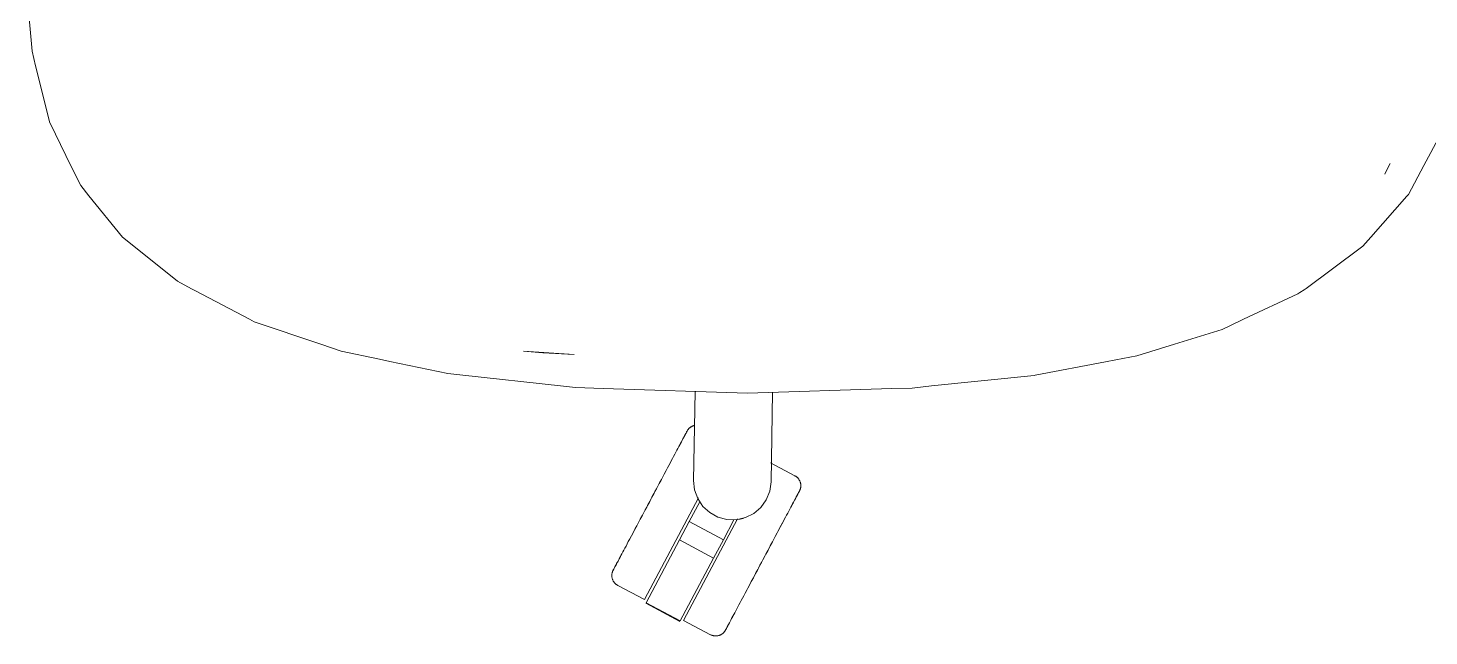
# Model space of a CAD drawing. Header units: millimetres. Extents: x 155927 to 317870, y -36033 to 97293.
# Drawn here: x 217166 to 217672, y 18836 to 19056 of the extents above; entities that cross this region are included whole.
import ezdxf

# ---------------------------------------------------------------- set-up
doc = ezdxf.new("R2010")
doc.units = ezdxf.units.MM
doc.header["$MEASUREMENT"] = 0
doc.layers.add('G-IMPT', color=8, linetype='CONTINUOUS', lineweight=9)
doc.layers.add('I-FURN', color=8, linetype='CONTINUOUS', lineweight=9)

msp = doc.modelspace()

# ---------------------------------------------------------------- linework, layer by layer
at = {"layer": 'G-IMPT'}
for p, q in [((217165.88, 19063.08), (217167.32, 19047.2)), ((217167.32, 19047.2), (217168.62, 19041.91)), ((217169.2, 19039.54), (217168.62, 19041.91)), ((217173.6, 19021.59), (217169.2, 19039.54)), ((217175.75, 19017.23), (217173.6, 19021.59)), ((217175.75, 19017.23), (217181.39, 19005.76)), ((217676.25, 19017.06), (217670.24, 19005.83)), ((217184.92, 18998.6), (217181.39, 19005.76)), ((217656.04, 19002.69), (217658, 19006.58)), ((217656.04, 19002.69), (217657.22, 19004.99)), ((217657.22, 19004.99), (217658, 19006.58)), ((217670.24, 19005.83), (217664.66, 18995.39)), ((217187.9, 18994.94), (217184.92, 18998.6)), ((217187.9, 18994.94), (217200.07, 18980)), ((217651.05, 18979.94), (217664.07, 18994.73)), ((217664.07, 18994.73), (217664.66, 18995.39)), ((217200.07, 18980), (217204.73, 18976.24)), ((217647.21, 18975.96), (217648.18, 18976.68)), ((217651.05, 18979.94), (217648.18, 18976.68)), ((217219.86, 18964.03), (217204.73, 18976.24)), ((217627.72, 18961.39), (217647.21, 18975.96)), ((217219.86, 18964.03), (217224.99, 18961.32)), ((217226.37, 18960.59), (217224.99, 18961.32)), ((217627.72, 18961.39), (217626.94, 18960.93)), ((217226.37, 18960.59), (217245.88, 18950.3)), ((217624.66, 18959.56), (217605.02, 18950.3)), ((217624.66, 18959.56), (217625.37, 18959.99)), ((217626.94, 18960.93), (217625.37, 18959.99)), ((217245.88, 18950.3), (217247.54, 18949.42)), ((217271.63, 18941.27), (217247.54, 18949.42)), ((217597.34, 18946.68), (217580.06, 18941.35)), ((217597.34, 18946.68), (217604.1, 18949.87)), ((217605.02, 18950.3), (217604.1, 18949.87)), ((217271.63, 18941.27), (217279.06, 18938.76)), ((217580.06, 18941.35), (217566.46, 18937.16)), ((217292.88, 18935.89), (217279.06, 18938.76)), ((217296.56, 18935.12), (217292.88, 18935.89)), ((217344.93, 18938.8), (217351.87, 18938.19)), ((217363.21, 18937.56), (217344.93, 18938.8)), ((217363.21, 18937.56), (217351.87, 18938.19)), ((217566.46, 18937.16), (217558.85, 18935.7)), ((217296.56, 18935.12), (217317.51, 18930.77)), ((217317.51, 18930.77), (217321.92, 18930.29)), ((217555.19, 18935), (217529.81, 18930.13)), ((217555.19, 18935), (217558.85, 18935.7)), ((217359.37, 18926.16), (217321.92, 18930.29)), ((217359.37, 18926.16), (217363.74, 18925.68)), ((217492.36, 18926.22), (217485.29, 18925.49)), ((217529.35, 18930.04), (217492.36, 18926.22)), ((217529.35, 18930.04), (217529.81, 18930.13)), ((217373.68, 18925.35), (217363.74, 18925.68)), ((217373.68, 18925.35), (217425.87, 18923.65)), ((217425.87, 18923.65), (217478.03, 18925.26)), ((217478.03, 18925.26), (217485.29, 18925.49))]:
    msp.add_line(p, q, dxfattribs=at)
at = {"layer": 'I-FURN'}
for p, q in [((217406.35, 18892.08), (217406.91, 18924.27)), ((217434.89, 18923.93), (217434.33, 18891.59)), ((217404.35, 18910.46), (217404.45, 18910.59)), ((217404.45, 18910.59), (217404.55, 18910.71)), ((217404.55, 18910.71), (217404.66, 18910.83)), ((217404.66, 18910.83), (217404.78, 18910.94)), ((217404.78, 18910.94), (217404.9, 18911.05)), ((217404.9, 18911.05), (217405.02, 18911.16)), ((217405.02, 18911.16), (217405.15, 18911.26)), ((217405.15, 18911.26), (217405.28, 18911.35)), ((217405.28, 18911.35), (217405.41, 18911.44)), ((217405.41, 18911.44), (217405.55, 18911.52)), ((217405.55, 18911.52), (217405.69, 18911.6)), ((217405.69, 18911.6), (217405.84, 18911.67)), ((217405.84, 18911.67), (217405.98, 18911.74)), ((217405.98, 18911.74), (217406.13, 18911.8)), ((217406.13, 18911.8), (217406.29, 18911.85)), ((217406.29, 18911.85), (217406.44, 18911.9)), ((217406.44, 18911.9), (217406.6, 18911.94)), ((217406.6, 18911.94), (217406.75, 18911.98)), ((217401.67, 18905.53), (217401.36, 18904.95)), ((217401.5, 18905.22), (217401.81, 18905.79)), ((217401.96, 18906.08), (217401.67, 18905.53)), ((217401.81, 18905.79), (217402.09, 18906.32)), ((217402.24, 18906.6), (217401.96, 18906.08)), ((217402.09, 18906.32), (217402.36, 18906.82)), ((217402.49, 18907.08), (217402.24, 18906.6)), ((217402.36, 18906.82), (217402.6, 18907.29)), ((217402.73, 18907.53), (217402.49, 18907.08)), ((217402.6, 18907.29), (217402.83, 18907.72)), ((217402.95, 18907.94), (217402.73, 18907.53)), ((217402.83, 18907.72), (217403.04, 18908.11)), ((217403.15, 18908.31), (217402.95, 18907.94)), ((217403.04, 18908.11), (217403.23, 18908.47)), ((217403.32, 18908.64), (217403.15, 18908.31)), ((217403.23, 18908.47), (217403.4, 18908.79)), ((217403.48, 18908.94), (217403.32, 18908.64)), ((217403.4, 18908.79), (217403.55, 18909.07)), ((217403.62, 18909.2), (217403.48, 18908.94)), ((217403.55, 18909.07), (217403.68, 18909.31)), ((217403.74, 18909.42), (217403.62, 18909.2)), ((217403.68, 18909.31), (217403.78, 18909.51)), ((217403.83, 18909.6), (217403.74, 18909.42)), ((217403.78, 18909.51), (217403.87, 18909.67)), ((217403.91, 18909.74), (217403.83, 18909.6)), ((217403.87, 18909.67), (217403.93, 18909.79)), ((217403.96, 18909.84), (217403.91, 18909.74)), ((217403.93, 18909.79), (217403.98, 18909.87)), ((217403.99, 18909.9), (217403.96, 18909.84)), ((217403.98, 18909.87), (217404, 18909.91)), ((217404, 18909.92), (217403.99, 18909.9)), ((217404, 18909.92), (217404.08, 18910.06)), ((217404, 18909.91), (217404, 18909.92)), ((217404.08, 18910.06), (217404.17, 18910.2)), ((217404.17, 18910.2), (217404.25, 18910.33)), ((217404.25, 18910.33), (217404.35, 18910.46)), ((217399.15, 18900.8), (217398.73, 18900.01)), ((217399.56, 18901.56), (217399.15, 18900.8)), ((217399.95, 18902.3), (217399.56, 18901.56)), ((217400.33, 18903), (217399.95, 18902.3)), ((217400.69, 18903.68), (217400.33, 18903)), ((217401.03, 18904.33), (217400.69, 18903.68)), ((217401.36, 18904.95), (217401.03, 18904.33)), ((217396.46, 18895.73), (217395.97, 18894.82)), ((217396.2, 18895.24), (217396.68, 18896.15)), ((217396.94, 18896.63), (217396.46, 18895.73)), ((217397.4, 18897.51), (217396.94, 18896.63)), ((217397.86, 18898.36), (217397.4, 18897.51)), ((217398.3, 18899.2), (217397.86, 18898.36)), ((217398.73, 18900.01), (217398.3, 18899.2)), ((217442.95, 18893.78), (217434.11, 18898.48)), ((217393.15, 18889.51), (217393.67, 18890.49)), ((217393.95, 18891.02), (217393.43, 18890.04)), ((217393.67, 18890.49), (217394.19, 18891.47)), ((217394.47, 18891.99), (217393.95, 18891.02)), ((217394.19, 18891.47), (217394.7, 18892.43)), ((217394.98, 18892.95), (217394.47, 18891.99)), ((217394.7, 18892.43), (217395.21, 18893.38)), ((217395.48, 18893.89), (217394.98, 18892.95)), ((217395.21, 18893.38), (217395.71, 18894.32)), ((217395.97, 18894.82), (217395.48, 18893.89)), ((217395.71, 18894.32), (217396.2, 18895.24)), ((217406.69, 18888.72), (217406.35, 18892.08)), ((217434.33, 18891.59), (217433.86, 18888.25)), ((217442.95, 18893.78), (217443.09, 18893.7)), ((217443.09, 18893.7), (217443.23, 18893.61)), ((217443.23, 18893.61), (217443.36, 18893.52)), ((217443.36, 18893.52), (217443.49, 18893.43)), ((217443.49, 18893.43), (217443.62, 18893.33)), ((217443.62, 18893.33), (217443.74, 18893.22)), ((217443.74, 18893.22), (217443.86, 18893.11)), ((217443.86, 18893.11), (217443.98, 18893)), ((217443.98, 18893), (217444.08, 18892.88)), ((217444.08, 18892.88), (217444.19, 18892.76)), ((217444.19, 18892.76), (217444.29, 18892.63)), ((217444.29, 18892.63), (217444.38, 18892.5)), ((217444.38, 18892.5), (217444.47, 18892.36)), ((217444.47, 18892.36), (217444.55, 18892.23)), ((217444.55, 18892.23), (217444.63, 18892.09)), ((217444.63, 18892.09), (217444.7, 18891.94)), ((217444.7, 18891.94), (217444.77, 18891.79)), ((217444.77, 18891.79), (217444.83, 18891.64)), ((217444.83, 18891.64), (217444.88, 18891.49)), ((217444.88, 18891.49), (217444.93, 18891.34)), ((217444.93, 18891.34), (217444.97, 18891.18)), ((217444.97, 18891.18), (217445.01, 18891.03)), ((217445.01, 18891.03), (217445.04, 18890.87)), ((217445.04, 18890.87), (217445.06, 18890.71)), ((217445.06, 18890.71), (217445.08, 18890.55)), ((217445.08, 18890.55), (217445.09, 18890.39)), ((217445.09, 18890.39), (217445.09, 18890.23)), ((217408.16, 18885.79), (217388.62, 18849.05)), ((217390.49, 18884.51), (217391.03, 18885.52)), ((217391.32, 18886.06), (217390.78, 18885.05)), ((217391.03, 18885.52), (217391.56, 18886.52)), ((217391.85, 18887.06), (217391.32, 18886.06)), ((217391.56, 18886.52), (217392.09, 18887.52)), ((217392.38, 18888.06), (217391.85, 18887.06)), ((217392.09, 18887.52), (217392.62, 18888.52)), ((217392.91, 18889.06), (217392.38, 18888.06)), ((217392.62, 18888.52), (217393.15, 18889.51)), ((217393.43, 18890.04), (217392.91, 18889.06)), ((217407.84, 18885.55), (217406.69, 18888.72)), ((217409.7, 18882.74), (217407.84, 18885.55)), ((217433.86, 18888.25), (217432.61, 18885.11)), ((217442.71, 18884.73), (217442.97, 18885.23)), ((217443.11, 18885.48), (217442.85, 18885)), ((217442.97, 18885.23), (217443.22, 18885.69)), ((217443.35, 18885.93), (217443.11, 18885.48)), ((217443.22, 18885.69), (217443.45, 18886.12)), ((217443.56, 18886.34), (217443.35, 18885.93)), ((217443.45, 18886.12), (217443.66, 18886.52)), ((217443.76, 18886.71), (217443.56, 18886.34)), ((217443.66, 18886.52), (217443.85, 18886.87)), ((217443.94, 18887.05), (217443.76, 18886.71)), ((217443.85, 18886.87), (217444.02, 18887.19)), ((217444.1, 18887.35), (217443.94, 18887.05)), ((217444.02, 18887.19), (217444.16, 18887.47)), ((217444.24, 18887.6), (217444.1, 18887.35)), ((217444.16, 18887.47), (217444.29, 18887.71)), ((217444.35, 18887.82), (217444.24, 18887.6)), ((217444.29, 18887.71), (217444.4, 18887.91)), ((217444.45, 18888), (217444.35, 18887.82)), ((217444.4, 18887.91), (217444.48, 18888.07)), ((217444.52, 18888.14), (217444.45, 18888)), ((217444.48, 18888.07), (217444.55, 18888.2)), ((217444.58, 18888.24), (217444.52, 18888.14)), ((217444.55, 18888.2), (217444.59, 18888.28)), ((217444.61, 18888.3), (217444.58, 18888.24)), ((217444.59, 18888.28), (217444.62, 18888.32)), ((217444.62, 18888.32), (217444.61, 18888.3)), ((217444.64, 18888.36), (217444.62, 18888.32)), ((217444.62, 18888.32), (217444.62, 18888.32)), ((217444.71, 18888.51), (217444.64, 18888.36)), ((217444.78, 18888.66), (217444.71, 18888.51)), ((217444.83, 18888.8), (217444.78, 18888.66)), ((217444.89, 18888.96), (217444.83, 18888.8)), ((217444.94, 18889.11), (217444.89, 18888.96)), ((217444.98, 18889.27), (217444.94, 18889.11)), ((217445.01, 18889.42), (217444.98, 18889.27)), ((217445.04, 18889.58), (217445.01, 18889.42)), ((217445.06, 18889.74), (217445.04, 18889.58)), ((217445.08, 18889.9), (217445.06, 18889.74)), ((217445.09, 18890.06), (217445.08, 18889.9)), ((217445.09, 18890.23), (217445.09, 18890.06)), ((217387.84, 18879.52), (217388.37, 18880.51)), ((217388.65, 18881.05), (217388.12, 18880.06)), ((217388.37, 18880.51), (217388.89, 18881.5)), ((217389.18, 18882.04), (217388.65, 18881.05)), ((217388.89, 18881.5), (217389.43, 18882.5)), ((217389.71, 18883.04), (217389.18, 18882.04)), ((217389.43, 18882.5), (217389.96, 18883.51)), ((217390.25, 18884.05), (217389.71, 18883.04)), ((217389.96, 18883.51), (217390.49, 18884.51)), ((217390.78, 18885.05), (217390.25, 18884.05)), ((217404.76, 18877.27), (217408.56, 18884.42)), ((217412.19, 18880.46), (217409.7, 18882.74)), ((217415.15, 18878.84), (217412.19, 18880.46)), ((217428.08, 18880.18), (217425.07, 18878.66)), ((217430.65, 18882.37), (217428.08, 18880.18)), ((217432.61, 18885.11), (217430.65, 18882.37)), ((217439.96, 18879.56), (217440.36, 18880.31)), ((217440.36, 18880.31), (217440.74, 18881.03)), ((217440.74, 18881.03), (217441.11, 18881.72)), ((217441.11, 18881.72), (217441.46, 18882.39)), ((217441.46, 18882.39), (217441.8, 18883.02)), ((217441.8, 18883.02), (217442.12, 18883.62)), ((217442.28, 18883.93), (217441.97, 18883.35)), ((217442.12, 18883.62), (217442.42, 18884.19)), ((217442.58, 18884.49), (217442.28, 18883.93)), ((217442.42, 18884.19), (217442.71, 18884.73)), ((217442.85, 18885), (217442.58, 18884.49)), ((217385.57, 18875.24), (217385.08, 18874.32)), ((217385.3, 18874.74), (217385.79, 18875.67)), ((217386.06, 18876.18), (217385.57, 18875.24)), ((217385.79, 18875.67), (217386.3, 18876.62)), ((217386.57, 18877.13), (217386.06, 18876.18)), ((217386.3, 18876.62), (217386.8, 18877.58)), ((217387.08, 18878.1), (217386.57, 18877.13)), ((217386.8, 18877.58), (217387.32, 18878.54)), ((217387.6, 18879.07), (217387.08, 18878.1)), ((217387.32, 18878.54), (217387.84, 18879.52)), ((217388.12, 18880.06), (217387.6, 18879.07)), ((217401.23, 18870.63), (217404.76, 18877.27)), ((217422.27, 18878.25), (217402.75, 18841.53)), ((217417.13, 18870.7), (217404.76, 18877.27)), ((217418.41, 18877.97), (217415.15, 18878.84)), ((217420.92, 18877.84), (217417.13, 18870.7)), ((217421.78, 18877.91), (217418.41, 18877.97)), ((217425.07, 18878.66), (217421.78, 18877.91)), ((217437.3, 18874.55), (217437.77, 18875.44)), ((217438.02, 18875.91), (217437.55, 18875.04)), ((217437.77, 18875.44), (217438.23, 18876.31)), ((217438.47, 18876.77), (217438.02, 18875.91)), ((217438.23, 18876.31), (217438.68, 18877.16)), ((217438.92, 18877.6), (217438.47, 18876.77)), ((217438.68, 18877.16), (217439.12, 18877.98)), ((217439.12, 18877.98), (217439.54, 18878.78)), ((217439.54, 18878.78), (217439.96, 18879.56)), ((217383.21, 18870.81), (217382.77, 18869.99)), ((217382.97, 18870.37), (217383.42, 18871.2)), ((217383.66, 18871.66), (217383.21, 18870.81)), ((217383.42, 18871.2), (217383.87, 18872.06)), ((217384.12, 18872.53), (217383.66, 18871.66)), ((217383.87, 18872.06), (217384.34, 18872.94)), ((217384.59, 18873.42), (217384.12, 18872.53)), ((217384.34, 18872.94), (217384.81, 18873.83)), ((217385.08, 18874.32), (217384.59, 18873.42)), ((217384.81, 18873.83), (217385.3, 18874.74)), ((217389.16, 18847.92), (217401.23, 18870.63)), ((217413.59, 18864.06), (217401.23, 18870.63)), ((217417.13, 18870.7), (217413.59, 18864.06)), ((217435.08, 18870.39), (217434.57, 18869.43)), ((217434.81, 18869.87), (217435.32, 18870.84)), ((217435.59, 18871.35), (217435.08, 18870.39)), ((217435.32, 18870.84), (217435.83, 18871.79)), ((217436.1, 18872.3), (217435.59, 18871.35)), ((217435.83, 18871.79), (217436.32, 18872.73)), ((217436.59, 18873.23), (217436.1, 18872.3)), ((217436.32, 18872.73), (217436.81, 18873.65)), ((217437.08, 18874.14), (217436.59, 18873.23)), ((217436.81, 18873.65), (217437.3, 18874.55)), ((217437.55, 18875.04), (217437.08, 18874.14)), ((217380.43, 18865.58), (217380.09, 18864.95)), ((217380.78, 18866.25), (217380.43, 18865.58)), ((217381.15, 18866.94), (217380.78, 18866.25)), ((217381.53, 18867.66), (217381.15, 18866.94)), ((217381.93, 18868.41), (217381.53, 18867.66)), ((217382.35, 18869.19), (217381.93, 18868.41)), ((217382.77, 18869.99), (217382.35, 18869.19)), ((217432.46, 18865.47), (217431.93, 18864.46)), ((217432.18, 18864.93), (217432.71, 18865.93)), ((217433, 18866.47), (217432.46, 18865.47)), ((217432.71, 18865.93), (217433.24, 18866.92)), ((217433.52, 18867.46), (217433, 18866.47)), ((217433.24, 18866.92), (217433.77, 18867.92)), ((217434.05, 18868.45), (217433.52, 18867.46)), ((217433.77, 18867.92), (217434.29, 18868.9)), ((217434.57, 18869.43), (217434.05, 18868.45)), ((217434.29, 18868.9), (217434.81, 18869.87)), ((217377.41, 18859.9), (217377.34, 18859.78)), ((217377.37, 18859.83), (217377.44, 18859.97)), ((217377.49, 18860.06), (217377.41, 18859.9)), ((217377.44, 18859.97), (217377.54, 18860.15)), ((217377.6, 18860.26), (217377.49, 18860.06)), ((217377.54, 18860.15), (217377.65, 18860.37)), ((217377.73, 18860.5), (217377.6, 18860.26)), ((217377.65, 18860.37), (217377.79, 18860.62)), ((217377.87, 18860.78), (217377.73, 18860.5)), ((217377.79, 18860.62), (217377.95, 18860.92)), ((217378.04, 18861.1), (217377.87, 18860.78)), ((217377.95, 18860.92), (217378.13, 18861.26)), ((217378.23, 18861.45), (217378.04, 18861.1)), ((217378.13, 18861.26), (217378.33, 18861.63)), ((217378.44, 18861.85), (217378.23, 18861.45)), ((217378.33, 18861.63), (217378.54, 18862.04)), ((217378.67, 18862.28), (217378.44, 18861.85)), ((217378.54, 18862.04), (217378.78, 18862.49)), ((217378.92, 18862.74), (217378.67, 18862.28)), ((217378.78, 18862.49), (217379.04, 18862.97)), ((217379.18, 18863.24), (217378.92, 18862.74)), ((217379.04, 18862.97), (217379.31, 18863.49)), ((217379.47, 18863.78), (217379.18, 18863.24)), ((217379.31, 18863.49), (217379.61, 18864.04)), ((217379.77, 18864.35), (217379.47, 18863.78)), ((217379.61, 18864.04), (217379.92, 18864.62)), ((217380.09, 18864.95), (217379.77, 18864.35)), ((217413.59, 18864.06), (217401.52, 18841.35)), ((217428.98, 18858.91), (217429.51, 18859.91)), ((217429.8, 18860.45), (217429.27, 18859.45)), ((217429.51, 18859.91), (217430.04, 18860.91)), ((217430.33, 18861.45), (217429.8, 18860.45)), ((217430.04, 18860.91), (217430.57, 18861.91)), ((217430.86, 18862.45), (217430.33, 18861.45)), ((217430.57, 18861.91), (217431.11, 18862.92)), ((217431.4, 18863.46), (217430.86, 18862.45)), ((217431.11, 18862.92), (217431.64, 18863.92)), ((217431.93, 18864.46), (217431.4, 18863.46)), ((217431.64, 18863.92), (217432.18, 18864.93)), ((217376.8, 18857.91), (217376.81, 18858.07)), ((217376.8, 18857.75), (217376.8, 18857.91)), ((217376.8, 18857.58), (217376.8, 18857.75)), ((217376.81, 18857.42), (217376.8, 18857.58)), ((217376.81, 18858.07), (217376.83, 18858.23)), ((217376.83, 18857.26), (217376.81, 18857.42)), ((217376.83, 18858.23), (217376.85, 18858.39)), ((217376.85, 18857.1), (217376.83, 18857.26)), ((217376.85, 18858.39), (217376.88, 18858.55)), ((217376.88, 18856.94), (217376.85, 18857.1)), ((217376.88, 18858.55), (217376.91, 18858.7)), ((217376.92, 18856.79), (217376.88, 18856.94)), ((217376.91, 18858.7), (217376.95, 18858.86)), ((217376.96, 18856.63), (217376.92, 18856.79)), ((217376.95, 18858.86), (217377, 18859.01)), ((217377.01, 18856.48), (217376.96, 18856.63)), ((217377, 18859.01), (217377.06, 18859.17)), ((217377.06, 18856.33), (217377.01, 18856.48)), ((217377.06, 18859.17), (217377.11, 18859.32)), ((217377.12, 18856.18), (217377.06, 18856.33)), ((217377.11, 18859.32), (217377.18, 18859.46)), ((217377.19, 18856.03), (217377.12, 18856.18)), ((217377.18, 18859.46), (217377.25, 18859.61)), ((217377.26, 18855.89), (217377.19, 18856.03)), ((217377.25, 18859.61), (217377.27, 18859.65)), ((217377.34, 18855.74), (217377.26, 18855.89)), ((217377.3, 18859.69), (217377.27, 18859.65)), ((217377.27, 18859.65), (217377.28, 18859.67)), ((217377.27, 18859.65), (217377.27, 18859.65)), ((217377.28, 18859.67), (217377.31, 18859.73)), ((217377.34, 18859.78), (217377.3, 18859.69)), ((217377.31, 18859.73), (217377.37, 18859.83)), ((217377.42, 18855.61), (217377.34, 18855.74)), ((217377.51, 18855.47), (217377.42, 18855.61)), ((217377.6, 18855.34), (217377.51, 18855.47)), ((217377.7, 18855.21), (217377.6, 18855.34)), ((217377.81, 18855.09), (217377.7, 18855.21)), ((217377.91, 18854.97), (217377.81, 18855.09)), ((217378.03, 18854.86), (217377.91, 18854.97)), ((217378.15, 18854.75), (217378.03, 18854.86)), ((217426.41, 18854.08), (217426.91, 18855.02)), ((217427.19, 18855.54), (217426.68, 18854.59)), ((217426.91, 18855.02), (217427.42, 18855.98)), ((217427.7, 18856.5), (217427.19, 18855.54)), ((217427.42, 18855.98), (217427.94, 18856.95)), ((217428.22, 18857.48), (217427.7, 18856.5)), ((217427.94, 18856.95), (217428.46, 18857.93)), ((217428.74, 18858.46), (217428.22, 18857.48)), ((217428.46, 18857.93), (217428.98, 18858.91)), ((217429.27, 18859.45), (217428.74, 18858.46)), ((217378.27, 18854.64), (217378.15, 18854.75)), ((217378.4, 18854.54), (217378.27, 18854.64)), ((217378.53, 18854.45), (217378.4, 18854.54)), ((217378.66, 18854.36), (217378.53, 18854.45)), ((217378.8, 18854.27), (217378.66, 18854.36)), ((217378.94, 18854.2), (217378.8, 18854.27)), ((217378.94, 18854.2), (217388.62, 18849.05)), ((217424.03, 18849.61), (217424.49, 18850.46)), ((217424.49, 18850.46), (217424.95, 18851.34)), ((217424.95, 18851.34), (217425.43, 18852.24)), ((217425.69, 18852.73), (217425.21, 18851.82)), ((217425.43, 18852.24), (217425.92, 18853.15)), ((217426.18, 18853.65), (217425.69, 18852.73)), ((217425.92, 18853.15), (217426.41, 18854.08)), ((217426.68, 18854.59), (217426.18, 18853.65)), ((217389.07, 18847.75), (217401.43, 18841.18)), ((217401.52, 18841.35), (217389.16, 18847.92)), ((217421.2, 18844.29), (217421.56, 18844.97)), ((217421.56, 18844.97), (217421.94, 18845.67)), ((217421.94, 18845.67), (217422.33, 18846.41)), ((217422.33, 18846.41), (217422.74, 18847.17)), ((217422.74, 18847.17), (217423.16, 18847.96)), ((217423.16, 18847.96), (217423.59, 18848.77)), ((217423.59, 18848.77), (217424.03, 18849.61)), ((217402.75, 18841.53), (217412.44, 18836.38)), ((217418.57, 18839.33), (217418.74, 18839.66)), ((217418.85, 18839.86), (217418.66, 18839.5)), ((217418.74, 18839.66), (217418.94, 18840.03)), ((217419.06, 18840.25), (217418.85, 18839.86)), ((217418.94, 18840.03), (217419.16, 18840.44)), ((217419.29, 18840.68), (217419.06, 18840.25)), ((217419.16, 18840.44), (217419.4, 18840.89)), ((217419.53, 18841.15), (217419.29, 18840.68)), ((217419.4, 18840.89), (217419.65, 18841.37)), ((217419.8, 18841.65), (217419.53, 18841.15)), ((217419.65, 18841.37), (217419.93, 18841.89)), ((217420.08, 18842.18), (217419.8, 18841.65)), ((217419.93, 18841.89), (217420.22, 18842.44)), ((217420.39, 18842.75), (217420.08, 18842.18)), ((217420.22, 18842.44), (217420.53, 18843.02)), ((217420.53, 18843.02), (217420.86, 18843.64)), ((217420.86, 18843.64), (217421.2, 18844.29)), ((217412.47, 18836.36), (217412.44, 18836.38)), ((217412.62, 18836.29), (217412.47, 18836.36)), ((217412.77, 18836.23), (217412.62, 18836.29)), ((217412.92, 18836.17), (217412.77, 18836.23)), ((217413.07, 18836.11), (217412.92, 18836.17)), ((217413.22, 18836.07), (217413.07, 18836.11)), ((217413.38, 18836.03), (217413.22, 18836.07)), ((217413.54, 18835.99), (217413.38, 18836.03)), ((217413.69, 18835.96), (217413.54, 18835.99)), ((217413.85, 18835.94), (217413.69, 18835.96)), ((217414.01, 18835.92), (217413.85, 18835.94)), ((217414.18, 18835.91), (217414.01, 18835.92)), ((217414.34, 18835.91), (217414.18, 18835.91)), ((217414.5, 18835.92), (217414.34, 18835.91)), ((217414.66, 18835.93), (217414.5, 18835.92)), ((217414.82, 18835.94), (217414.66, 18835.93)), ((217414.98, 18835.96), (217414.82, 18835.94)), ((217415.14, 18835.99), (217414.98, 18835.96)), ((217415.29, 18836.03), (217415.14, 18835.99)), ((217415.45, 18836.07), (217415.29, 18836.03)), ((217415.6, 18836.12), (217415.45, 18836.07)), ((217415.76, 18836.17), (217415.6, 18836.12)), ((217415.91, 18836.23), (217415.76, 18836.17)), ((217416.05, 18836.3), (217415.91, 18836.23)), ((217416.2, 18836.37), (217416.05, 18836.3)), ((217416.34, 18836.45), (217416.2, 18836.37)), ((217416.48, 18836.53), (217416.34, 18836.45)), ((217416.61, 18836.62), (217416.48, 18836.53)), ((217416.74, 18836.71), (217416.61, 18836.62)), ((217416.87, 18836.81), (217416.74, 18836.71)), ((217416.99, 18836.92), (217416.87, 18836.81)), ((217417.11, 18837.03), (217416.99, 18836.92)), ((217417.23, 18837.14), (217417.11, 18837.03)), ((217417.34, 18837.26), (217417.23, 18837.14)), ((217417.44, 18837.38), (217417.34, 18837.26)), ((217417.54, 18837.51), (217417.44, 18837.38)), ((217417.63, 18837.64), (217417.54, 18837.51)), ((217417.72, 18837.77), (217417.63, 18837.64)), ((217417.81, 18837.91), (217417.72, 18837.77)), ((217417.89, 18838.05), (217417.81, 18837.91)), ((217417.91, 18838.1), (217417.89, 18838.06)), ((217417.89, 18838.05), (217417.9, 18838.07)), ((217417.89, 18838.06), (217417.89, 18838.05)), ((217417.9, 18838.07), (217417.93, 18838.13)), ((217417.96, 18838.18), (217417.91, 18838.1)), ((217417.93, 18838.13), (217417.98, 18838.23)), ((217418.02, 18838.3), (217417.96, 18838.18)), ((217417.98, 18838.23), (217418.06, 18838.37)), ((217418.11, 18838.46), (217418.02, 18838.3)), ((217418.06, 18838.37), (217418.15, 18838.55)), ((217418.21, 18838.66), (217418.11, 18838.46)), ((217418.15, 18838.55), (217418.27, 18838.77)), ((217418.34, 18838.91), (217418.21, 18838.66)), ((217418.27, 18838.77), (217418.41, 18839.03)), ((217418.49, 18839.18), (217418.34, 18838.91)), ((217418.41, 18839.03), (217418.57, 18839.33)), ((217418.66, 18839.5), (217418.49, 18839.18))]:
    msp.add_line(p, q, dxfattribs=at)
msp.add_arc((217420.33, 18891.64), 13.81, 282.3473, 287.336, dxfattribs=at)
msp.add_open_spline([(217423.98, 18878.32), (217423.56, 18878.2), (217423.12, 18878.13), (217422.69, 18878.08)], degree=3, dxfattribs=at)

doc.saveas('drawing.dxf')
